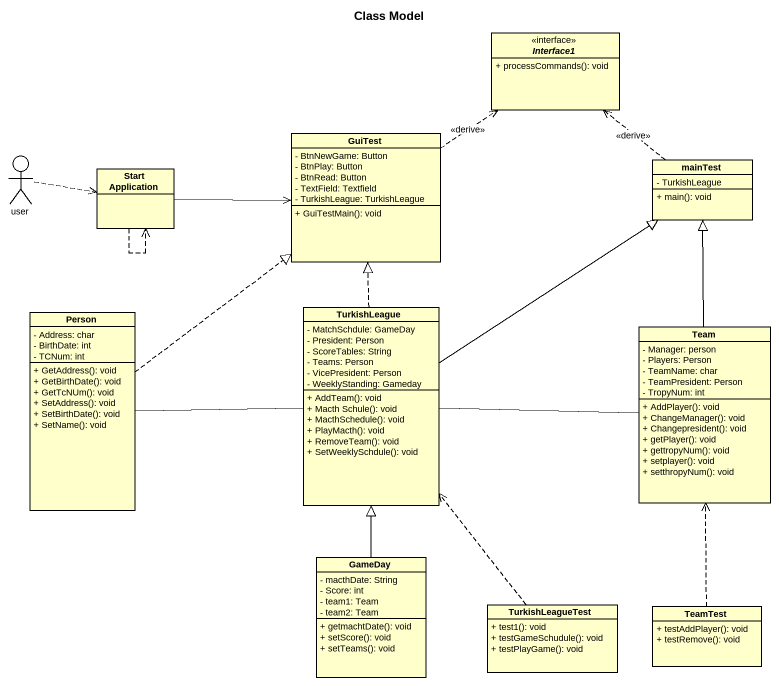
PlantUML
@startuml
title Class Model
allowmixing
hide circle
hide empty members
skinparam classAttributeIconSize 0
interface Interface1 <<interface>> {
  + processCommands(): void
}
actor user
class GuiTest {
  - BtnNewGame: Button
  - BtnPlay: Button
  - BtnRead: Button
  - TextField: Textfield
  - TurkishLeague: TurkishLeague
  + GuiTestMain(): void
}
class "Start Application" as Start_Application
class mainTest {
  - TurkishLeague
  + main(): void
}
class "Person" as Person_ {
  - Address: char
  - BirthDate: int
  - TCNum: int
  + GetAddress(): void
  + GetBirthDate(): void
  + GetTcNUm(): void
  + SetAddress(): void
  + SetBirthDate(): void
  + SetName(): void
}
class TurkishLeague {
  - MatchSchdule: GameDay
  - President: Person
  - ScoreTables: String
  - Teams: Person
  - VicePresident: Person
  - WeeklyStanding: Gameday
  + AddTeam(): void
  + Macth Schule(): void
  + MacthSchedule(): void
  + PlayMacth(): void
  + RemoveTeam(): void
  + SetWeeklySchdule(): void
}
class Team {
  - Manager: person
  - Players: Person
  - TeamName: char
  - TeamPresident: Person
  - TropyNum: int
  + AddPlayer(): void
  + ChangeManager(): void
  + Changepresident(): void
  + getPlayer(): void
  + gettropyNum(): void
  + setplayer(): void
  + setthropyNum(): void
}
class GameDay {
  - macthDate: String
  - Score: int
  - team1: Team
  - team2: Team
  + getmachtDate(): void
  + setScore(): void
  + setTeams(): void
}
class TurkishLeagueTest {
  + test1(): void
  + testGameSchudule(): void
  + testPlayGame(): void
}
class TeamTest {
  + testAddPlayer(): void
  + testRemove(): void
}
user .right.> Start_Application
GuiTest .up.> Interface1 : <<derive>>
Start_Application -right-> GuiTest
Start_Application ..> Start_Application
mainTest .up.> Interface1 : <<derive>>
Person_ .up.|> GuiTest
Person_ -right- TurkishLeague
TurkishLeague .up.|> GuiTest
TurkishLeague -up-|> mainTest
Team -up-|> mainTest
Team -left- TurkishLeague
GameDay -up-|> TurkishLeague
TurkishLeagueTest .up.> TurkishLeague
TeamTest .up.> Team
@enduml
